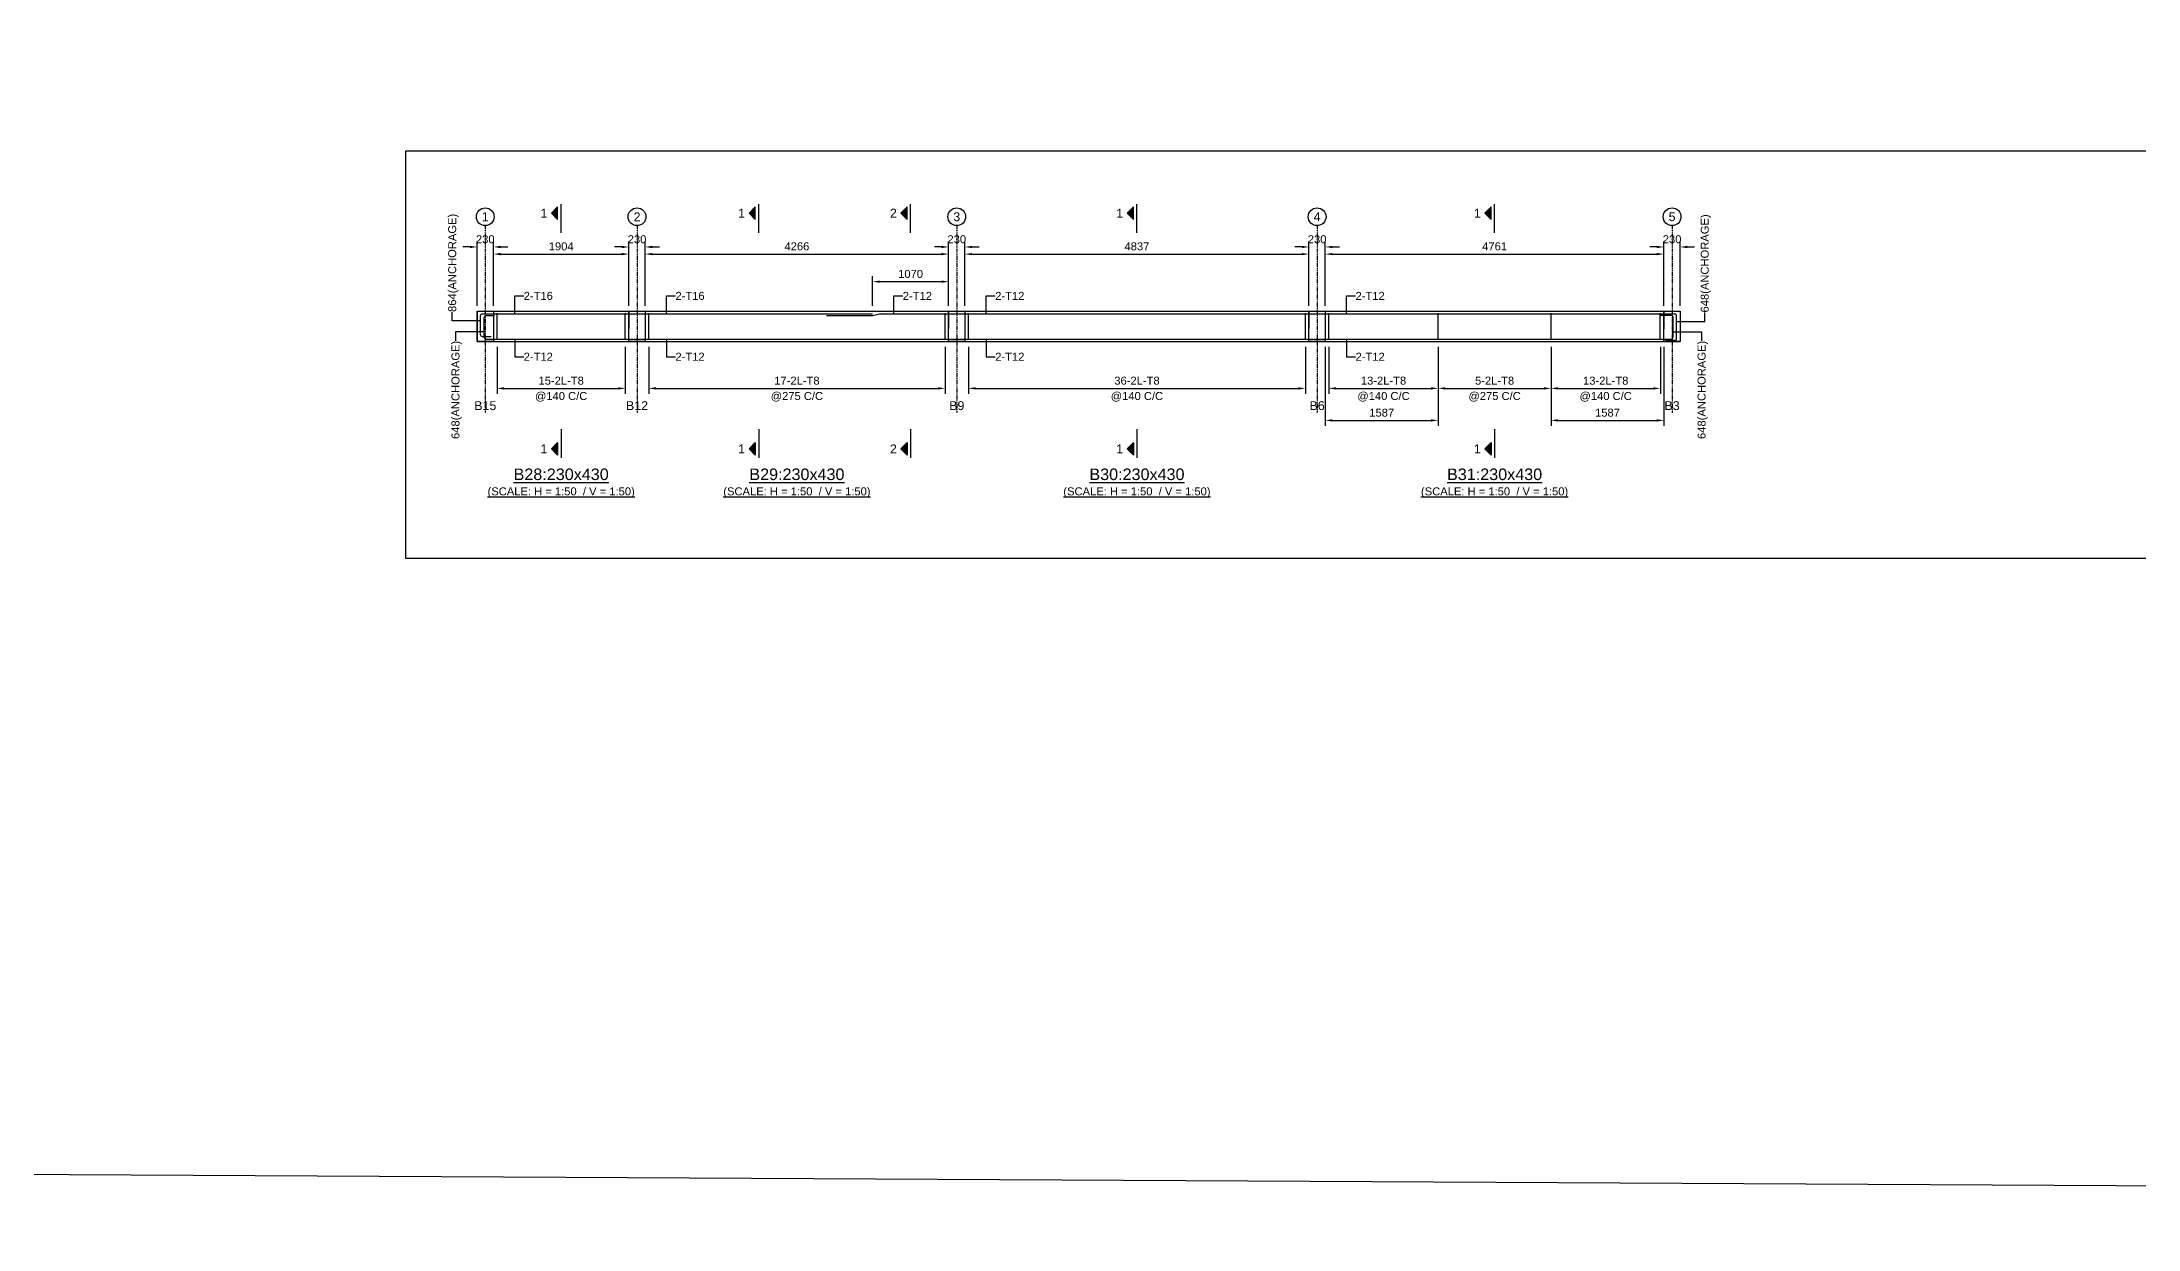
# Model space of a CAD drawing. Header units: inches. Extents: x -816171 to 9366335, y -450961 to 689132.
# Drawn here: x 2629013 to 2687962, y 139179 to 172550 of the extents above; entities that cross this region are included whole.
import ezdxf
from ezdxf.enums import TextEntityAlignment as Align

# ---------------------------------------------------------------- set-up
doc = ezdxf.new("R2010")
doc.units = ezdxf.units.IN
doc.header["$MEASUREMENT"] = 0
doc.linetypes.add('SCCenter', pattern=[1.2, 0.5, -0.3, 0.1, -0.3])
doc.linetypes.add('SCHidden', pattern=[1000, 500, -500])
for name, color, linetype in [('Concrete Line', 2, 'Continuous'), ('Dimension', 31, 'Continuous'), ('Grid', 8, 'Continuous'), ('Labels', 4, 'Continuous'), ('Labels_Support', 4, 'Continuous'), ('Link', 225, 'Continuous'), ('Reinforcement', 130, 'Continuous'), ('Schedule Border', 60, 'Continuous'), ('Section Mark', 5, 'Continuous'), ('Solid', 25, 'Continuous'), ('Text', 31, 'Continuous'), ('Text_Scale', 31, 'Continuous')]:
    doc.layers.add(name, color=color, linetype=linetype)
doc.styles.add('SC-SansSerif', font='SansSerif')
doc.styles.get("Standard").update_dxf_attribs({"font": 'txt.shx'})
doc.dimstyles.new('SCBBSDimStyl', dxfattribs={"dimtxt": 225, "dimasz": 200, "dimexe": 150, "dimexo": 150, "dimgap": 100, "dimtad": 1, "dimtoh": 1, "dimdec": 0, "dimzin": 0, "dimdsep": 46, "dimtxsty": 'SC-SansSerif', "dimcen": 0.09, "dimclrd": 8, "dimclre": 8, "dimclrt": 31, "dimadec": 0, "dimazin": 0, "dimtfac": 1, "dimtdec": 0, "dimtix": 1, "dimtofl": 0, "dimtmove": 0, "dimatfit": 3, "dimfxl": 1, "dimtolj": 1, "dimtzin": 0, "dimarcsym": 0})
doc.dimstyles.get("Standard").update_dxf_attribs({"dimtxt": 0.18, "dimasz": 0.18, "dimexe": 0.18, "dimexo": 0.0625, "dimgap": 0.09, "dimtad": 0, "dimtih": 1, "dimtoh": 1, "dimdec": 4, "dimzin": 0, "dimdsep": 46, "dimtxsty": 'Standard', "dimcen": 0.09, "dimadec": 0, "dimazin": 0, "dimtfac": 1, "dimtdec": 4, "dimtofl": 0, "dimtmove": 0, "dimatfit": 3, "dimfxl": 1, "dimtolj": 1, "dimtzin": 0, "dimarcsym": 0})

# ---------------------------------------------------------------- blocks, each defined once
blk = doc.blocks.new('*D926')
at = {"layer": 'DEFPOINTS', "color": 0, "transparency": 16777216}
for p in [(2641811, 164126), (2645419, 164126), (2645419, 162811)]:
    blk.add_point(p, dxfattribs=at)
at = {"layer": 'Dimension', "color": 8, "lineweight": -2, "transparency": 16777216}
for p, q in [((2641811, 163976), (2641811, 162661)), ((2645419, 163976), (2645419, 162661)), ((2642011, 162811), (2645219, 162811))]:
    blk.add_line(p, q, dxfattribs=at)
at = {"layer": 'Dimension', "color": 8, "transparency": 16777216}
for points in [[(2642011, 162844), (2642011, 162778), (2641811, 162811)], [(2645219, 162844), (2645219, 162778), (2645419, 162811)]]:
    blk.add_solid(points, dxfattribs=at)
at = {"layer": 'Dimension', "color": 31, "transparency": 16777216, "char_height": 225, "attachment_point": 5, "style": 'SC-SansSerif'}
for s, insert in [('\\A1;@140 C/C', (2643615, 162574)), ('\\A1;15-2L-T8', (2643615, 163027))]:
    blk.add_mtext(s, dxfattribs=dict(at, insert=insert))
blk = doc.blocks.new('*D927')
at = {"layer": 'DEFPOINTS', "color": 0, "transparency": 16777216}
for p in [(2646079, 164126), (2654411, 164126), (2654411, 162811)]:
    blk.add_point(p, dxfattribs=at)
at = {"layer": 'Dimension', "color": 8, "lineweight": -2, "transparency": 16777216}
for p, q in [((2646079, 163976), (2646079, 162661)), ((2654411, 163976), (2654411, 162661)), ((2646279, 162811), (2654211, 162811))]:
    blk.add_line(p, q, dxfattribs=at)
at = {"layer": 'Dimension', "color": 8, "transparency": 16777216}
for points in [[(2646279, 162844), (2646279, 162778), (2646079, 162811)], [(2654211, 162844), (2654211, 162778), (2654411, 162811)]]:
    blk.add_solid(points, dxfattribs=at)
at = {"layer": 'Dimension', "color": 31, "transparency": 16777216, "char_height": 225, "attachment_point": 5, "style": 'SC-SansSerif'}
for s, insert in [('\\A1;@275 C/C', (2650245, 162574)), ('\\A1;17-2L-T8', (2650245, 163027))]:
    blk.add_mtext(s, dxfattribs=dict(at, insert=insert))
blk = doc.blocks.new('*D928')
at = {"layer": 'DEFPOINTS', "color": 0, "transparency": 16777216}
for p in [(2655071, 164126), (2664545, 164126), (2664545, 162811)]:
    blk.add_point(p, dxfattribs=at)
at = {"layer": 'Dimension', "color": 8, "lineweight": -2, "transparency": 16777216}
for p, q in [((2655071, 163976), (2655071, 162661)), ((2664545, 163976), (2664545, 162661)), ((2655271, 162811), (2664345, 162811))]:
    blk.add_line(p, q, dxfattribs=at)
at = {"layer": 'Dimension', "color": 8, "transparency": 16777216}
for points in [[(2655271, 162844), (2655271, 162778), (2655071, 162811)], [(2664345, 162844), (2664345, 162778), (2664545, 162811)]]:
    blk.add_solid(points, dxfattribs=at)
at = {"layer": 'Dimension', "color": 31, "transparency": 16777216, "char_height": 225, "attachment_point": 5, "style": 'SC-SansSerif'}
for s, insert in [('\\A1;@140 C/C', (2659808, 162574)), ('\\A1;36-2L-T8', (2659808, 163027))]:
    blk.add_mtext(s, dxfattribs=dict(at, insert=insert))
blk = doc.blocks.new('*D929')
at = {"layer": 'DEFPOINTS', "color": 0, "transparency": 16777216}
for p in [(2665205, 164126), (2668279, 164126), (2668279, 162811)]:
    blk.add_point(p, dxfattribs=at)
at = {"layer": 'Dimension', "color": 8, "lineweight": -2, "transparency": 16777216}
for p, q in [((2665205, 163976), (2665205, 162661)), ((2668279, 163976), (2668279, 162661)), ((2665405, 162811), (2668079, 162811))]:
    blk.add_line(p, q, dxfattribs=at)
at = {"layer": 'Dimension', "color": 8, "transparency": 16777216}
for points in [[(2665405, 162844), (2665405, 162778), (2665205, 162811)], [(2668079, 162844), (2668079, 162778), (2668279, 162811)]]:
    blk.add_solid(points, dxfattribs=at)
at = {"layer": 'Dimension', "color": 31, "transparency": 16777216, "char_height": 225, "attachment_point": 5, "style": 'SC-SansSerif'}
for s, insert in [('\\A1;@140 C/C', (2666742, 162574)), ('\\A1;13-2L-T8', (2666742, 163027))]:
    blk.add_mtext(s, dxfattribs=dict(at, insert=insert))
blk = doc.blocks.new('*D930')
at = {"layer": 'DEFPOINTS', "color": 0, "transparency": 16777216}
for p in [(2665105, 164126), (2668279, 164126), (2668279, 161911)]:
    blk.add_point(p, dxfattribs=at)
at = {"layer": 'Dimension', "color": 8, "lineweight": -2, "transparency": 16777216}
for p, q in [((2665105, 163976), (2665105, 161761)), ((2668279, 163976), (2668279, 161761)), ((2665305, 161911), (2668079, 161911))]:
    blk.add_line(p, q, dxfattribs=at)
at = {"layer": 'Dimension', "color": 8, "transparency": 16777216}
for points in [[(2665305, 161944), (2665305, 161878), (2665105, 161911)], [(2668079, 161944), (2668079, 161878), (2668279, 161911)]]:
    blk.add_solid(points, dxfattribs=at)
at = {"layer": 'Dimension', "color": 31, "transparency": 16777216, "insert": (2666692, 162127), "char_height": 225, "attachment_point": 5, "style": 'SC-SansSerif'}
blk.add_mtext('\\A1;1587', dxfattribs=at)
blk = doc.blocks.new('*D931')
at = {"layer": 'DEFPOINTS', "color": 0, "transparency": 16777216}
for p in [(2668279, 164126), (2671453, 164126), (2671453, 162811)]:
    blk.add_point(p, dxfattribs=at)
at = {"layer": 'Dimension', "color": 8, "lineweight": -2, "transparency": 16777216}
for p, q in [((2668279, 163976), (2668279, 162661)), ((2671453, 163976), (2671453, 162661)), ((2668479, 162811), (2671253, 162811))]:
    blk.add_line(p, q, dxfattribs=at)
at = {"layer": 'Dimension', "color": 8, "transparency": 16777216}
for points in [[(2668479, 162844), (2668479, 162778), (2668279, 162811)], [(2671253, 162844), (2671253, 162778), (2671453, 162811)]]:
    blk.add_solid(points, dxfattribs=at)
at = {"layer": 'Dimension', "color": 31, "transparency": 16777216, "char_height": 225, "attachment_point": 5, "style": 'SC-SansSerif'}
for s, insert in [('\\A1;@275 C/C', (2669866, 162574)), ('\\A1;5-2L-T8', (2669866, 163027))]:
    blk.add_mtext(s, dxfattribs=dict(at, insert=insert))
blk = doc.blocks.new('*D932')
at = {"layer": 'DEFPOINTS', "color": 0, "transparency": 16777216}
for p in [(2671453, 164126), (2674527, 164126), (2674527, 162811)]:
    blk.add_point(p, dxfattribs=at)
at = {"layer": 'Dimension', "color": 8, "lineweight": -2, "transparency": 16777216}
for p, q in [((2671453, 163976), (2671453, 162661)), ((2674527, 163976), (2674527, 162661)), ((2671653, 162811), (2674327, 162811))]:
    blk.add_line(p, q, dxfattribs=at)
at = {"layer": 'Dimension', "color": 8, "transparency": 16777216}
for points in [[(2671653, 162844), (2671653, 162778), (2671453, 162811)], [(2674327, 162844), (2674327, 162778), (2674527, 162811)]]:
    blk.add_solid(points, dxfattribs=at)
at = {"layer": 'Dimension', "color": 31, "transparency": 16777216, "char_height": 225, "attachment_point": 5, "style": 'SC-SansSerif'}
for s, insert in [('\\A1;@140 C/C', (2672990, 162574)), ('\\A1;13-2L-T8', (2672990, 163027))]:
    blk.add_mtext(s, dxfattribs=dict(at, insert=insert))
blk = doc.blocks.new('*D933')
at = {"layer": 'DEFPOINTS', "color": 0, "transparency": 16777216}
for p in [(2671453, 164126), (2674627, 164126), (2674627, 161911)]:
    blk.add_point(p, dxfattribs=at)
at = {"layer": 'Dimension', "color": 8, "lineweight": -2, "transparency": 16777216}
for p, q in [((2671453, 163976), (2671453, 161761)), ((2674627, 163976), (2674627, 161761)), ((2671653, 161911), (2674427, 161911))]:
    blk.add_line(p, q, dxfattribs=at)
at = {"layer": 'Dimension', "color": 8, "transparency": 16777216}
for points in [[(2671653, 161944), (2671653, 161878), (2671453, 161911)], [(2674427, 161944), (2674427, 161878), (2674627, 161911)]]:
    blk.add_solid(points, dxfattribs=at)
at = {"layer": 'Dimension', "color": 31, "transparency": 16777216, "insert": (2673040, 162127), "char_height": 225, "attachment_point": 5, "style": 'SC-SansSerif'}
blk.add_mtext('\\A1;1587', dxfattribs=at)
blk = doc.blocks.new('*D909')
at = {"layer": 'DEFPOINTS', "color": 0, "transparency": 16777216}
for p in [(2654512, 165811), (2652372, 164986), (2654512, 164986)]:
    blk.add_point(p, dxfattribs=at)
at = {"layer": 'Dimension', "color": 8, "lineweight": -2, "transparency": 16777216}
for p, q in [((2652372, 165136), (2652372, 165961)), ((2652572, 165811), (2654312, 165811)), ((2654512, 165136), (2654512, 165961))]:
    blk.add_line(p, q, dxfattribs=at)
at = {"layer": 'Dimension', "color": 8, "transparency": 16777216}
for points in [[(2652572, 165844), (2652572, 165778), (2652372, 165811)], [(2654312, 165844), (2654312, 165778), (2654512, 165811)]]:
    blk.add_solid(points, dxfattribs=at)
at = {"layer": 'Dimension', "color": 31, "transparency": 16777216, "insert": (2653442, 166027), "char_height": 225, "attachment_point": 5, "style": 'SC-SansSerif'}
blk.add_mtext('\\A1;1070', dxfattribs=at)
blk = doc.blocks.new('*D943')
at = {"layer": 'DEFPOINTS', "color": 0, "transparency": 16777216}
for p in [(2645519, 166586), (2641711, 164986), (2645519, 164986)]:
    blk.add_point(p, dxfattribs=at)
at = {"layer": 'Dimension', "color": 8, "lineweight": -2, "transparency": 16777216}
for p, q in [((2641711, 165136), (2641711, 166736)), ((2641911, 166586), (2645319, 166586)), ((2645519, 165136), (2645519, 166736))]:
    blk.add_line(p, q, dxfattribs=at)
at = {"layer": 'Dimension', "color": 8, "transparency": 16777216}
for points in [[(2641911, 166619), (2641911, 166553), (2641711, 166586)], [(2645319, 166619), (2645319, 166553), (2645519, 166586)]]:
    blk.add_solid(points, dxfattribs=at)
at = {"layer": 'Dimension', "color": 31, "transparency": 16777216, "insert": (2643615, 166802), "char_height": 225, "attachment_point": 5, "style": 'SC-SansSerif'}
blk.add_mtext('\\A1;1904', dxfattribs=at)
blk = doc.blocks.new('*D944')
at = {"layer": 'DEFPOINTS', "color": 0, "transparency": 16777216}
for p in [(2654511, 166586), (2645979, 164986), (2654511, 164986)]:
    blk.add_point(p, dxfattribs=at)
at = {"layer": 'Dimension', "color": 8, "lineweight": -2, "transparency": 16777216}
for p, q in [((2645979, 165136), (2645979, 166736)), ((2646179, 166586), (2654311, 166586)), ((2654511, 165136), (2654511, 166736))]:
    blk.add_line(p, q, dxfattribs=at)
at = {"layer": 'Dimension', "color": 8, "transparency": 16777216}
for points in [[(2646179, 166619), (2646179, 166553), (2645979, 166586)], [(2654311, 166619), (2654311, 166553), (2654511, 166586)]]:
    blk.add_solid(points, dxfattribs=at)
at = {"layer": 'Dimension', "color": 31, "transparency": 16777216, "insert": (2650245, 166802), "char_height": 225, "attachment_point": 5, "style": 'SC-SansSerif'}
blk.add_mtext('\\A1;4266', dxfattribs=at)
blk = doc.blocks.new('*D945')
at = {"layer": 'DEFPOINTS', "color": 0, "transparency": 16777216}
for p in [(2664645, 166586), (2654971, 164986), (2664645, 164986)]:
    blk.add_point(p, dxfattribs=at)
at = {"layer": 'Dimension', "color": 8, "lineweight": -2, "transparency": 16777216}
for p, q in [((2654971, 165136), (2654971, 166736)), ((2655171, 166586), (2664445, 166586)), ((2664645, 165136), (2664645, 166736))]:
    blk.add_line(p, q, dxfattribs=at)
at = {"layer": 'Dimension', "color": 8, "transparency": 16777216}
for points in [[(2655171, 166619), (2655171, 166553), (2654971, 166586)], [(2664445, 166619), (2664445, 166553), (2664645, 166586)]]:
    blk.add_solid(points, dxfattribs=at)
at = {"layer": 'Dimension', "color": 31, "transparency": 16777216, "insert": (2659808, 166802), "char_height": 225, "attachment_point": 5, "style": 'SC-SansSerif'}
blk.add_mtext('\\A1;4837', dxfattribs=at)
blk = doc.blocks.new('*D946')
at = {"layer": 'DEFPOINTS', "color": 0, "transparency": 16777216}
for p in [(2674627, 166586), (2665105, 164986), (2674627, 164986)]:
    blk.add_point(p, dxfattribs=at)
at = {"layer": 'Dimension', "color": 8, "lineweight": -2, "transparency": 16777216}
for p, q in [((2665105, 165136), (2665105, 166736)), ((2665305, 166586), (2674427, 166586)), ((2674627, 165136), (2674627, 166736))]:
    blk.add_line(p, q, dxfattribs=at)
at = {"layer": 'Dimension', "color": 8, "transparency": 16777216}
for points in [[(2665305, 166619), (2665305, 166553), (2665105, 166586)], [(2674427, 166619), (2674427, 166553), (2674627, 166586)]]:
    blk.add_solid(points, dxfattribs=at)
at = {"layer": 'Dimension', "color": 31, "transparency": 16777216, "insert": (2669866, 166802), "char_height": 225, "attachment_point": 5, "style": 'SC-SansSerif'}
blk.add_mtext('\\A1;4761', dxfattribs=at)
blk = doc.blocks.new('*D947')
at = {"layer": 'DEFPOINTS', "color": 0, "transparency": 16777216}
for p in [(2641711, 166786), (2641251, 164986), (2641711, 164986)]:
    blk.add_point(p, dxfattribs=at)
at = {"layer": 'Dimension', "color": 8, "lineweight": -2, "transparency": 16777216}
for p, q in [((2641251, 165136), (2641251, 166936)), ((2641711, 165136), (2641711, 166936)), ((2641051, 166786), (2640851, 166786)), ((2641911, 166786), (2642111, 166786))]:
    blk.add_line(p, q, dxfattribs=at)
at = {"layer": 'Dimension', "color": 8, "transparency": 16777216}
for points in [[(2641051, 166819), (2641051, 166753), (2641251, 166786)], [(2641911, 166819), (2641911, 166753), (2641711, 166786)]]:
    blk.add_solid(points, dxfattribs=at)
at = {"layer": 'Dimension', "color": 31, "transparency": 16777216, "insert": (2641481, 167002), "char_height": 225, "attachment_point": 5, "style": 'SC-SansSerif'}
blk.add_mtext('\\A1;230', dxfattribs=at)
blk = doc.blocks.new('*D948')
at = {"layer": 'DEFPOINTS', "color": 0, "transparency": 16777216}
for p in [(2645979, 166786), (2645519, 164986), (2645979, 164986)]:
    blk.add_point(p, dxfattribs=at)
at = {"layer": 'Dimension', "color": 8, "lineweight": -2, "transparency": 16777216}
for p, q in [((2645519, 165136), (2645519, 166936)), ((2645979, 165136), (2645979, 166936)), ((2645319, 166786), (2645119, 166786)), ((2646179, 166786), (2646379, 166786))]:
    blk.add_line(p, q, dxfattribs=at)
at = {"layer": 'Dimension', "color": 8, "transparency": 16777216}
for points in [[(2645319, 166819), (2645319, 166753), (2645519, 166786)], [(2646179, 166819), (2646179, 166753), (2645979, 166786)]]:
    blk.add_solid(points, dxfattribs=at)
at = {"layer": 'Dimension', "color": 31, "transparency": 16777216, "insert": (2645749, 167002), "char_height": 225, "attachment_point": 5, "style": 'SC-SansSerif'}
blk.add_mtext('\\A1;230', dxfattribs=at)
blk = doc.blocks.new('*D934')
at = {"layer": 'DEFPOINTS', "color": 0, "transparency": 16777216}
for p in [(2654971, 166786), (2654511, 164986), (2654971, 164986)]:
    blk.add_point(p, dxfattribs=at)
at = {"layer": 'Dimension', "color": 8, "lineweight": -2, "transparency": 16777216}
for p, q in [((2654511, 165136), (2654511, 166936)), ((2654971, 165136), (2654971, 166936)), ((2654311, 166786), (2654111, 166786)), ((2655171, 166786), (2655371, 166786))]:
    blk.add_line(p, q, dxfattribs=at)
at = {"layer": 'Dimension', "color": 8, "transparency": 16777216}
for points in [[(2654311, 166819), (2654311, 166753), (2654511, 166786)], [(2655171, 166819), (2655171, 166753), (2654971, 166786)]]:
    blk.add_solid(points, dxfattribs=at)
at = {"layer": 'Dimension', "color": 31, "transparency": 16777216, "insert": (2654741, 167002), "char_height": 225, "attachment_point": 5, "style": 'SC-SansSerif'}
blk.add_mtext('\\A1;230', dxfattribs=at)
blk = doc.blocks.new('*D935')
at = {"layer": 'DEFPOINTS', "color": 0, "transparency": 16777216}
for p in [(2665105, 166786), (2664645, 164986), (2665105, 164986)]:
    blk.add_point(p, dxfattribs=at)
at = {"layer": 'Dimension', "color": 8, "lineweight": -2, "transparency": 16777216}
for p, q in [((2664645, 165136), (2664645, 166936)), ((2665105, 165136), (2665105, 166936)), ((2664445, 166786), (2664245, 166786)), ((2665305, 166786), (2665505, 166786))]:
    blk.add_line(p, q, dxfattribs=at)
at = {"layer": 'Dimension', "color": 8, "transparency": 16777216}
for points in [[(2664445, 166819), (2664445, 166753), (2664645, 166786)], [(2665305, 166819), (2665305, 166753), (2665105, 166786)]]:
    blk.add_solid(points, dxfattribs=at)
at = {"layer": 'Dimension', "color": 31, "transparency": 16777216, "insert": (2664875, 167002), "char_height": 225, "attachment_point": 5, "style": 'SC-SansSerif'}
blk.add_mtext('\\A1;230', dxfattribs=at)
blk = doc.blocks.new('*D936')
at = {"layer": 'DEFPOINTS', "color": 0, "transparency": 16777216}
for p in [(2675087, 166786), (2674627, 164986), (2675087, 164986)]:
    blk.add_point(p, dxfattribs=at)
at = {"layer": 'Dimension', "color": 8, "lineweight": -2, "transparency": 16777216}
for p, q in [((2674627, 165136), (2674627, 166936)), ((2675087, 165136), (2675087, 166936)), ((2674427, 166786), (2674227, 166786)), ((2675287, 166786), (2675487, 166786))]:
    blk.add_line(p, q, dxfattribs=at)
at = {"layer": 'Dimension', "color": 8, "transparency": 16777216}
for points in [[(2674427, 166819), (2674427, 166753), (2674627, 166786)], [(2675287, 166819), (2675287, 166753), (2675087, 166786)]]:
    blk.add_solid(points, dxfattribs=at)
at = {"layer": 'Dimension', "color": 31, "transparency": 16777216, "insert": (2674857, 167002), "char_height": 225, "attachment_point": 5, "style": 'SC-SansSerif'}
blk.add_mtext('\\A1;230', dxfattribs=at)

msp = doc.modelspace()

# ---------------------------------------------------------------- hatches: boundary and pattern name
at = {"layer": 'Solid'}
for points in [[(2643514.63876, 167910.9465), (2643339.63876, 167735.9465), (2643514.63876, 167560.9465), (2643514.63876, 167910.9465)], [(2649075.13876, 167910.9465), (2648900.13876, 167735.9465), (2649075.13876, 167560.9465), (2649075.13876, 167910.9465)], [(2653341.63876, 167910.9465), (2653166.63876, 167735.9465), (2653341.63876, 167560.9465), (2653341.63876, 167910.9465)], [(2659707.63876, 167910.9465), (2659532.63876, 167735.9465), (2659707.63876, 167560.9465), (2659707.63876, 167910.9465)], [(2669766.13876, 167910.9465), (2669591.13876, 167735.9465), (2669766.13876, 167560.9465), (2669766.13876, 167910.9465)], [(2643514.63876, 160935.9465), (2643339.63876, 161110.9465), (2643514.63876, 161285.9465), (2643514.63876, 160935.9465)], [(2649075.13876, 160935.9465), (2648900.13876, 161110.9465), (2649075.13876, 161285.9465), (2649075.13876, 160935.9465)], [(2653341.63876, 160935.9465), (2653166.63876, 161110.9465), (2653341.63876, 161285.9465), (2653341.63876, 160935.9465)], [(2659707.63876, 160935.9465), (2659532.63876, 161110.9465), (2659707.63876, 161285.9465), (2659707.63876, 160935.9465)], [(2669766.13876, 160935.9465), (2669591.13876, 161110.9465), (2669766.13876, 161285.9465), (2669766.13876, 160935.9465)]]:
    msp.add_hatch(color=256, dxfattribs=at).paths.add_polyline_path(points, flags=0)

# ---------------------------------------------------------------- linework, layer by layer
msp.add_lwpolyline([(2507663.83403, 392838.94799), (2914115.59183, 390657.34345), (2914115.59183, 139178.61934), (2507663.83403, 141360.22388)], close=True)
at = {"layer": 'Concrete Line'}
for points in [[(2641250.63876, 164985.9465), (2641710.63876, 164985.9465)], [(2641250.63876, 164985.9465), (2641250.63876, 164125.9465)], [(2641710.63876, 164985.9465), (2645518.63876, 164985.9465)], [(2645518.63876, 164985.9465), (2645978.63876, 164985.9465)], [(2645978.63876, 164985.9465), (2654510.63876, 164985.9465)], [(2654510.63876, 164985.9465), (2654970.63876, 164985.9465)], [(2654970.63876, 164985.9465), (2664644.63876, 164985.9465)], [(2664644.63876, 164985.9465), (2665104.63876, 164985.9465)], [(2665104.63876, 164985.9465), (2674626.63876, 164985.9465)], [(2674626.63876, 164985.9465), (2675086.63876, 164985.9465)], [(2675086.63876, 164985.9465), (2675086.63876, 164125.9465)], [(2641250.63876, 164125.9465), (2641710.63876, 164125.9465)], [(2641710.63876, 164125.9465), (2645518.63876, 164125.9465)], [(2645518.63876, 164125.9465), (2645978.63876, 164125.9465)], [(2645978.63876, 164125.9465), (2654510.63876, 164125.9465)], [(2654510.63876, 164125.9465), (2654970.63876, 164125.9465)], [(2654970.63876, 164125.9465), (2664644.63876, 164125.9465)], [(2664644.63876, 164125.9465), (2665104.63876, 164125.9465)], [(2665104.63876, 164125.9465), (2674626.63876, 164125.9465)], [(2674626.63876, 164125.9465), (2675086.63876, 164125.9465)]]:
    msp.add_lwpolyline(points, dxfattribs=at)
for points in [[(2641250.63876, 164985.9465), (2641710.63876, 164985.9465), (2641710.63876, 164985.9465), (2641710.63876, 164125.9465), (2641710.63876, 164125.9465), (2641250.63876, 164125.9465), (2641250.63876, 164125.9465), (2641250.63876, 164985.9465)], [(2645518.63876, 164125.9465), (2645518.63876, 164985.9465), (2645518.63876, 164985.9465), (2645978.63876, 164985.9465), (2645978.63876, 164985.9465), (2645978.63876, 164125.9465), (2645978.63876, 164125.9465), (2645518.63876, 164125.9465)], [(2654510.63876, 164125.9465), (2654510.63876, 164985.9465), (2654510.63876, 164985.9465), (2654970.63876, 164985.9465), (2654970.63876, 164985.9465), (2654970.63876, 164125.9465), (2654970.63876, 164125.9465), (2654510.63876, 164125.9465)], [(2664644.63876, 164125.9465), (2664644.63876, 164985.9465), (2664644.63876, 164985.9465), (2665104.63876, 164985.9465), (2665104.63876, 164985.9465), (2665104.63876, 164125.9465), (2665104.63876, 164125.9465), (2664644.63876, 164125.9465)], [(2674626.63876, 164985.9465), (2675086.63876, 164985.9465), (2675086.63876, 164985.9465), (2675086.63876, 164125.9465), (2675086.63876, 164125.9465), (2674626.63876, 164125.9465), (2674626.63876, 164125.9465), (2674626.63876, 164985.9465)]]:
    msp.add_lwpolyline(points, close=True, dxfattribs=at)
at = {"layer": 'Concrete Line', "linetype": 'SCHidden'}
for points in [[(2641250.63876, 164985.9465), (2641710.63876, 164985.9465), (2641710.63876, 164985.9465), (2641710.63876, 164125.9465), (2641710.63876, 164125.9465), (2641250.63876, 164125.9465), (2641250.63876, 164125.9465), (2641250.63876, 164985.9465)], [(2645518.63876, 164125.9465), (2645518.63876, 164985.9465), (2645518.63876, 164985.9465), (2645978.63876, 164985.9465), (2645978.63876, 164985.9465), (2645978.63876, 164125.9465), (2645978.63876, 164125.9465), (2645518.63876, 164125.9465)], [(2654510.63876, 164125.9465), (2654510.63876, 164985.9465), (2654510.63876, 164985.9465), (2654970.63876, 164985.9465), (2654970.63876, 164985.9465), (2654970.63876, 164125.9465), (2654970.63876, 164125.9465), (2654510.63876, 164125.9465)], [(2664644.63876, 164125.9465), (2664644.63876, 164985.9465), (2664644.63876, 164985.9465), (2665104.63876, 164985.9465), (2665104.63876, 164985.9465), (2665104.63876, 164125.9465), (2665104.63876, 164125.9465), (2664644.63876, 164125.9465)], [(2674626.63876, 164985.9465), (2675086.63876, 164985.9465), (2675086.63876, 164985.9465), (2675086.63876, 164125.9465), (2675086.63876, 164125.9465), (2674626.63876, 164125.9465), (2674626.63876, 164125.9465), (2674626.63876, 164985.9465)]]:
    msp.add_lwpolyline(points, close=True, dxfattribs=at)
at = {"layer": 'Concrete Line', "color": 8, "linetype": 'SCHidden'}
for points in [[(2641710.63876, 164985.9465), (2641710.63876, 164125.9465)], [(2645518.63876, 164985.9465), (2645518.63876, 164125.9465)], [(2645978.63876, 164985.9465), (2645978.63876, 164125.9465)], [(2654510.63876, 164985.9465), (2654510.63876, 164125.9465)], [(2654970.63876, 164985.9465), (2654970.63876, 164125.9465)], [(2664644.63876, 164985.9465), (2664644.63876, 164125.9465)], [(2665104.63876, 164985.9465), (2665104.63876, 164125.9465)], [(2674626.63876, 164985.9465), (2674626.63876, 164125.9465)]]:
    msp.add_lwpolyline(points, dxfattribs=at)
at = {"layer": 'Grid', "linetype": 'SCCenter'}
for p, q in [((2641480.63876, 167385.9465), (2641480.63876, 162125.9465)), ((2645748.63876, 167385.9465), (2645748.63876, 162125.9465)), ((2654740.63876, 167385.9465), (2654740.63876, 162125.9465)), ((2664874.63876, 167385.9465), (2664874.63876, 162125.9465)), ((2674856.63876, 167385.9465), (2674856.63876, 162125.9465))]:
    msp.add_line(p, q, dxfattribs=at)
at = {"layer": 'Grid'}
for centre in [(2641480.63876, 167635.9465), (2645748.63876, 167635.9465), (2654740.63876, 167635.9465), (2664874.63876, 167635.9465), (2674856.63876, 167635.9465)]:
    msp.add_circle(centre, 250, dxfattribs=at)
at = {"layer": 'Link'}
for p, q in [((2641810.63876, 164185.9465), (2641810.63876, 164925.9465)), ((2645418.63876, 164185.9465), (2645418.63876, 164925.9465)), ((2646078.63876, 164185.9465), (2646078.63876, 164925.9465)), ((2654410.63876, 164185.9465), (2654410.63876, 164925.9465)), ((2655070.63876, 164185.9465), (2655070.63876, 164925.9465)), ((2664544.63876, 164185.9465), (2664544.63876, 164925.9465)), ((2665204.63876, 164185.9465), (2665204.63876, 164925.9465)), ((2668278.64512, 164185.9465), (2668278.64512, 164925.9465)), ((2671452.65148, 164185.9465), (2671452.65148, 164925.9465)), ((2674526.63876, 164185.9465), (2674526.63876, 164925.9465))]:
    msp.add_line(p, q, dxfattribs=at)
at = {"layer": 'Reinforcement'}
for points in [[(2641650.63876, 164261.9465), (2641400.63876, 164261.9465, -0.4142135624), (2641350.63876, 164311.9465), (2641350.63876, 164859.9465, -0.4142135624), (2641400.63876, 164909.9465), (2652371.63402, 164909.9465)], [(2641742.63876, 164845.9465), (2641492.63876, 164845.9465, 0.4142135624), (2641442.63876, 164795.9465), (2641442.63876, 164247.9465, 0.4142135624), (2641492.63876, 164197.9465), (2674838.13561, 164197.9465, 0.4142132773), (2674888.13561, 164247.9465), (2674888.13561, 164811.9465, 0.4142132773), (2674838.13561, 164861.9465), (2674538.13561, 164861.9465)], [(2651075.63402, 164861.9465), (2652371.63402, 164861.9465), (2652563.63402, 164909.9465), (2674924.64356, 164909.9465, -0.4142135751), (2674974.64356, 164859.9465), (2674974.64356, 164203.9465, -0.4142135751), (2674924.64356, 164153.9465), (2674674.64356, 164153.9465)]]:
    msp.add_lwpolyline(points, format="xyb", dxfattribs=at)
at = {"layer": 'Schedule Border'}
msp.add_lwpolyline([(2639250.63876, 169485.9465), (2744626.64356, 169485.9465), (2744626.64356, 158025.9465), (2639250.63876, 158025.9465)], close=True, dxfattribs=at)
at = {"layer": 'Section Mark'}
for points in [[(2643514.63876, 167910.9465), (2643339.63876, 167735.9465), (2643514.63876, 167560.9465), (2643514.63876, 167910.9465)], [(2643614.63876, 167185.9465), (2643614.63876, 167985.9465)], [(2649075.13876, 167910.9465), (2648900.13876, 167735.9465), (2649075.13876, 167560.9465), (2649075.13876, 167910.9465)], [(2649175.13876, 167185.9465), (2649175.13876, 167985.9465)], [(2653341.63876, 167910.9465), (2653166.63876, 167735.9465), (2653341.63876, 167560.9465), (2653341.63876, 167910.9465)], [(2653441.63876, 167185.9465), (2653441.63876, 167985.9465)], [(2659707.63876, 167910.9465), (2659532.63876, 167735.9465), (2659707.63876, 167560.9465), (2659707.63876, 167910.9465)], [(2659807.63876, 167185.9465), (2659807.63876, 167985.9465)], [(2669766.13876, 167910.9465), (2669591.13876, 167735.9465), (2669766.13876, 167560.9465), (2669766.13876, 167910.9465)], [(2669866.13876, 167185.9465), (2669866.13876, 167985.9465)], [(2643614.63876, 161660.9465), (2643614.63876, 160860.9465)], [(2649175.13876, 161660.9465), (2649175.13876, 160860.9465)], [(2653441.63876, 161660.9465), (2653441.63876, 160860.9465)], [(2659807.63876, 161660.9465), (2659807.63876, 160860.9465)], [(2669866.13876, 161660.9465), (2669866.13876, 160860.9465)], [(2643514.63876, 160935.9465), (2643339.63876, 161110.9465), (2643514.63876, 161285.9465), (2643514.63876, 160935.9465)], [(2649075.13876, 160935.9465), (2648900.13876, 161110.9465), (2649075.13876, 161285.9465), (2649075.13876, 160935.9465)], [(2653341.63876, 160935.9465), (2653166.63876, 161110.9465), (2653341.63876, 161285.9465), (2653341.63876, 160935.9465)], [(2659707.63876, 160935.9465), (2659532.63876, 161110.9465), (2659707.63876, 161285.9465), (2659707.63876, 160935.9465)], [(2669766.13876, 160935.9465), (2669591.13876, 161110.9465), (2669766.13876, 161285.9465), (2669766.13876, 160935.9465)]]:
    msp.add_lwpolyline(points, dxfattribs=at)

# ---------------------------------------------------------------- texts
at = {"layer": 'Grid', "style": 'SC-SansSerif'}
for s, p in [('1', (2641480.63876, 167635.9465)), ('2', (2645748.63876, 167635.9465)), ('3', (2654740.63876, 167635.9465)), ('4', (2664874.63876, 167635.9465)), ('5', (2674856.63876, 167635.9465))]:
    msp.add_text(s, height=250, dxfattribs=at).set_placement(p, align=Align.MIDDLE)
at = {"layer": 'Labels', "style": 'SC-SansSerif'}
for s, p in [('%%uB28:230x430', (2643614.63876, 160135.9465)), ('%%uB29:230x430', (2650244.63876, 160135.9465)), ('%%uB30:230x430', (2659807.63876, 160135.9465)), ('%%uB31:230x430', (2669865.63876, 160135.9465))]:
    msp.add_text(s, height=325, dxfattribs=at).set_placement(p, align=Align.BOTTOM_CENTER)
at = {"layer": 'Labels_Support', "style": 'SC-SansSerif'}
for s, p in [('B15', (2641480.63876, 162125.9465)), ('B12', (2645748.63876, 162125.9465)), ('B9', (2654740.63876, 162125.9465)), ('B6', (2664874.63876, 162125.9465)), ('B3', (2674856.63876, 162125.9465))]:
    msp.add_text(s, height=250, dxfattribs=at).set_placement(p, align=Align.BOTTOM_CENTER)
at = {"layer": 'Section Mark', "style": 'SC-SansSerif'}
for s, p in [('1', (2643227.13876, 167735.9465)), ('1', (2648787.63876, 167735.9465)), ('2', (2653054.13876, 167735.9465)), ('1', (2659420.13876, 167735.9465)), ('1', (2669478.63876, 167735.9465)), ('1', (2643227.13876, 161110.9465)), ('1', (2648787.63876, 161110.9465)), ('2', (2653054.13876, 161110.9465)), ('1', (2659420.13876, 161110.9465)), ('1', (2669478.63876, 161110.9465))]:
    msp.add_text(s, height=250, dxfattribs=at).set_placement(p, align=Align.MIDDLE_RIGHT)
at = {"layer": 'Text', "style": 'SC-SansSerif'}
for s, p in [('864(ANCHORAGE)', (2640550.63876, 164959.9465)), ('648(ANCHORAGE)', (2675774.63876, 164943.9465))]:
    msp.add_text(s, height=225, rotation=90, dxfattribs=at).set_placement(p, align=Align.MIDDLE_LEFT)
for s, p in [('2-T16', (2642560.63876, 165410.9465)), ('2-T16', (2646828.63876, 165410.9465)), ('2-T12', (2653221.63402, 165410.9465)), ('2-T12', (2655821.63402, 165410.9465)), ('2-T12', (2665955.13879, 165410.9465)), ('2-T12', (2642560.63876, 163700.9465)), ('2-T12', (2646828.63876, 163700.9465)), ('2-T12', (2655821.63402, 163700.9465)), ('2-T12', (2665955.13879, 163700.9465))]:
    msp.add_text(s, height=225, dxfattribs=at).set_placement(p, align=Align.MIDDLE_LEFT)
for p in [(2640642.63876, 164147.9465), (2675686.63876, 164147.9465)]:
    msp.add_text('648(ANCHORAGE)', height=225, rotation=90, dxfattribs=at).set_placement(p, align=Align.MIDDLE_RIGHT)
at = {"layer": 'Text_Scale', "style": 'SC-SansSerif'}
for p in [(2643614.63876, 159735.9465), (2650244.63876, 159735.9465), (2659807.63876, 159735.9465), (2669865.63876, 159735.9465)]:
    msp.add_text('%%u(SCALE: H = 1:50  / V = 1:50)', height=225, dxfattribs=at).set_placement(p, align=Align.BOTTOM_CENTER)

# ---------------------------------------------------------------- dimensions: what is measured, and where the dimension line sits
at = {"layer": 'Dimension'}
for base, p1, p2, text, picture, middle in [((2641710.63876, 166785.9465), (2641250.63876, 164985.9465), (2641710.63876, 164985.9465), '230', '*D947', (2641480.63876, 167001.99588)), ((2645518.63876, 166585.9465), (2641710.63876, 164985.9465), (2645518.63876, 164985.9465), '1904', '*D943', (2643614.63876, 166801.84156)), ((2645978.63876, 166785.9465), (2645518.63876, 164985.9465), (2645978.63876, 164985.9465), '230', '*D948', (2645748.63876, 167001.99588)), ((2654510.63876, 166585.9465), (2645978.63876, 164985.9465), (2654510.63876, 164985.9465), '4266', '*D944', (2650244.63876, 166801.99588)), ((2654970.63876, 166785.9465), (2654510.63876, 164985.9465), (2654970.63876, 164985.9465), '230', '*D934', (2654740.63876, 167001.99588)), ((2664644.63876, 166585.9465), (2654970.63876, 164985.9465), (2664644.63876, 164985.9465), '4837', '*D945', (2659807.63876, 166801.99588)), ((2665104.63876, 166785.9465), (2664644.63876, 164985.9465), (2665104.63876, 164985.9465), '230', '*D935', (2664874.63876, 167001.99588)), ((2674626.63876, 166585.9465), (2665104.63876, 164985.9465), (2674626.63876, 164985.9465), '4761', '*D946', (2669865.63876, 166801.99588)), ((2675086.63876, 166785.9465), (2674626.63876, 164985.9465), (2675086.63876, 164985.9465), '230', '*D936', (2674856.63876, 167001.99588)), ((2654511.63406, 165810.9465), (2652371.63406, 164985.9465), (2654511.63406, 164985.9465), '1070', '*D909', (2653441.63406, 166026.84156)), ((2645418.63876, 162810.9465), (2641810.63876, 164125.9465), (2645418.63876, 164125.9465), '15-2L-T8\\X@140 C/C', '*D926', (2643614.63876, 162810.9465)), ((2654410.63876, 162810.9465), (2646078.63876, 164125.9465), (2654410.63876, 164125.9465), '17-2L-T8\\X@275 C/C', '*D927', (2650244.63876, 162810.9465)), ((2664544.63876, 162810.9465), (2655070.63876, 164125.9465), (2664544.63876, 164125.9465), '36-2L-T8\\X@140 C/C', '*D928', (2659807.63876, 162810.9465)), ((2668278.64516, 161910.9465), (2665104.63876, 164125.9465), (2668278.64516, 164125.9465), '1587', '*D930', (2666691.64196, 162126.84156)), ((2668278.64516, 162810.9465), (2665204.63876, 164125.9465), (2668278.64516, 164125.9465), '13-2L-T8\\X@140 C/C', '*D929', (2666741.64196, 162810.9465)), ((2671452.65146, 162810.9465), (2668278.64516, 164125.9465), (2671452.65146, 164125.9465), '5-2L-T8\\X@275 C/C', '*D931', (2669865.64831, 162810.9465)), ((2674526.63876, 162810.9465), (2671452.65146, 164125.9465), (2674526.63876, 164125.9465), '13-2L-T8\\X@140 C/C', '*D932', (2672989.64511, 162810.9465)), ((2674626.63876, 161910.9465), (2671452.65146, 164125.9465), (2674626.63876, 164125.9465), '1587', '*D933', (2673039.64511, 162126.84156))]:
    dim = msp.add_linear_dim(base=base, p1=p1, p2=p2, text=text, dimstyle='SCBBSDimStyl', dxfattribs=at)
    dim.commit()
    dim.dimension.update_dxf_attribs({"geometry": picture, "text_midpoint": middle})

# ---------------------------------------------------------------- leaders
at = {"layer": 'Dimension', "color": 8}
for points in [[(2642310.63876, 164909.9465), (2642310.63876, 165410.9465), (2642560.63876, 165410.9465)], [(2646578.63876, 164909.9465), (2646578.63876, 165410.9465), (2646828.63876, 165410.9465)], [(2652971.63402, 164909.9465), (2652971.63402, 165410.9465), (2653221.63402, 165410.9465)], [(2655571.63402, 164909.9465), (2655571.63402, 165410.9465), (2655821.63402, 165410.9465)], [(2665705.13879, 164909.9465), (2665705.13879, 165410.9465), (2665955.13879, 165410.9465)], [(2641350.63876, 164709.9465), (2640550.63876, 164709.9465), (2640550.63876, 164959.9465)], [(2674974.63876, 164693.9465), (2675774.63876, 164693.9465), (2675774.63876, 164943.9465)], [(2641442.63876, 164397.9465), (2640642.63876, 164397.9465), (2640642.63876, 164147.9465)], [(2642310.63876, 164197.9465), (2642310.63876, 163700.9465), (2642560.63876, 163700.9465)], [(2646578.63876, 164197.9465), (2646578.63876, 163700.9465), (2646828.63876, 163700.9465)], [(2655571.63402, 164197.9465), (2655571.63402, 163700.9465), (2655821.63402, 163700.9465)], [(2665705.13879, 164197.9465), (2665705.13879, 163700.9465), (2665955.13879, 163700.9465)], [(2674886.63876, 164397.9465), (2675686.63876, 164397.9465), (2675686.63876, 164147.9465)]]:
    msp.add_leader(points, dimstyle='Standard', dxfattribs=at)

doc.saveas('drawing.dxf')
